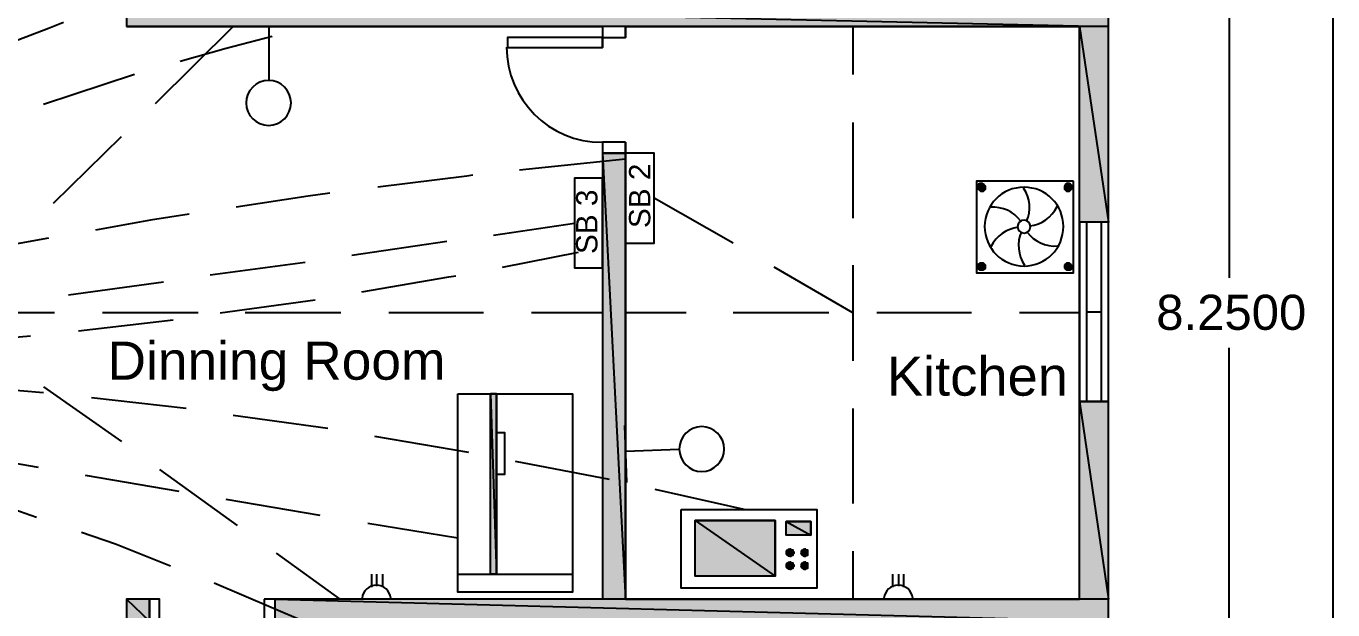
# Model space of a CAD drawing. Header units: millimetres. Extents: x 68 to 342, y 10 to 204.
# Drawn here: x 247.9 to 303.3, y 144.7 to 169.4 of the extents above; entities that cross this region are included whole.
import ezdxf

# ---------------------------------------------------------------- set-up
doc = ezdxf.new("R2010")
doc.units = ezdxf.units.MM
doc.styles.add('Arial$001H0', font='arial.ttf')

msp = doc.modelspace()

# ---------------------------------------------------------------- hatches: boundary and pattern name
at = {"true_color": 0x000008}
h = msp.add_hatch(color=8, dxfattribs=at)
h.paths.add_polyline_path([(293.784, 170.347), (252.128, 170.347), (293.784, 169.415)])
h.paths.add_polyline_path([(252.128, 170.347), (293.784, 169.415), (252.128, 169.415)])
h = msp.add_hatch(color=8, dxfattribs=at)
h.paths.add_polyline_path([(293.784, 169.415), (292.556, 169.415), (293.784, 161.118)])
h.paths.add_polyline_path([(292.556, 169.415), (293.784, 161.118), (292.556, 161.118)])
h = msp.add_hatch(color=8, dxfattribs=at)
h.paths.add_polyline_path([(273.295, 164.039), (272.321, 164.039), (273.295, 145.116)])
h.paths.add_polyline_path([(272.321, 164.039), (273.295, 145.116), (272.321, 145.116)])
at = {"true_color": 0x939598}
h = msp.add_hatch(color=252, dxfattribs=at)
h.paths.add_polyline_path([(288.535, 162.684), (288.323, 162.684)])
h.paths.add_polyline_path([(288.323, 162.684), (288.535, 162.684), (288.281, 162.684)])
h = msp.add_hatch(color=252, dxfattribs=at)
h.paths.add_polyline_path([(288.535, 162.684), (288.281, 162.684), (288.577, 162.642)])
h.paths.add_polyline_path([(288.281, 162.684), (288.577, 162.642), (288.281, 162.642)])
h = msp.add_hatch(color=252, dxfattribs=at)
h.paths.add_polyline_path([(288.577, 162.642), (288.281, 162.642), (288.577, 162.6)])
h.paths.add_polyline_path([(288.281, 162.642), (288.577, 162.6), (288.281, 162.6)])
h = msp.add_hatch(color=252, dxfattribs=at)
h.paths.add_polyline_path([(288.577, 162.6), (288.281, 162.6), (288.577, 162.557)])
h.paths.add_polyline_path([(288.281, 162.6), (288.577, 162.557), (288.281, 162.557)])
h = msp.add_hatch(color=252, dxfattribs=at)
h.paths.add_polyline_path([(288.577, 162.557), (288.281, 162.557), (288.577, 162.515)])
h.paths.add_polyline_path([(288.281, 162.557), (288.577, 162.515), (288.281, 162.515)])
h = msp.add_hatch(color=252, dxfattribs=at)
h.paths.add_polyline_path([(288.535, 162.515), (288.281, 162.515)])
h.paths.add_polyline_path([(288.535, 162.515), (288.281, 162.515), (288.577, 162.515)])
h = msp.add_hatch(color=252, dxfattribs=at)
h.paths.add_polyline_path([(288.535, 162.515), (288.281, 162.515), (288.535, 162.473)])
h.paths.add_polyline_path([(288.281, 162.515), (288.535, 162.473), (288.323, 162.473)])
h = msp.add_hatch(color=252, dxfattribs=at)
h.paths.add_polyline_path([(288.492, 162.727), (288.365, 162.727)])
h.paths.add_polyline_path([(288.365, 162.727), (288.492, 162.727), (288.323, 162.727)])
h = msp.add_hatch(color=252, dxfattribs=at)
h.paths.add_polyline_path([(288.492, 162.727), (288.323, 162.727), (288.535, 162.684)])
h.paths.add_polyline_path([(288.323, 162.727), (288.535, 162.684), (288.323, 162.684)])
h = msp.add_hatch(color=252, dxfattribs=at)
h.paths.add_polyline_path([(288.492, 162.473), (288.323, 162.473)])
h.paths.add_polyline_path([(288.492, 162.473), (288.323, 162.473), (288.535, 162.473)])
h = msp.add_hatch(color=252, dxfattribs=at)
h.paths.add_polyline_path([(288.492, 162.473), (288.323, 162.473), (288.492, 162.43)])
h.paths.add_polyline_path([(288.323, 162.473), (288.492, 162.43), (288.365, 162.43)])
h = msp.add_hatch(color=252, dxfattribs=at)
h.paths.add_polyline_path([(288.45, 162.727), (288.408, 162.727)])
h.paths.add_polyline_path([(288.408, 162.727), (288.45, 162.727), (288.365, 162.727)])
h = msp.add_hatch(color=252, dxfattribs=at)
h.paths.add_polyline_path([(288.492, 162.727), (288.365, 162.727)])
h.paths.add_polyline_path([(288.492, 162.727), (288.365, 162.727), (288.45, 162.727)])
h = msp.add_hatch(color=252, dxfattribs=at)
h.paths.add_polyline_path([(288.45, 162.43), (288.365, 162.43)])
h.paths.add_polyline_path([(288.45, 162.43), (288.365, 162.43), (288.492, 162.43)])
h = msp.add_hatch(color=252, dxfattribs=at)
h.paths.add_polyline_path([(288.45, 162.43), (288.365, 162.43)])
h.paths.add_polyline_path([(288.365, 162.43), (288.45, 162.43), (288.408, 162.43)])
h = msp.add_hatch(color=252, dxfattribs=at)
h.paths.add_polyline_path([(292.218, 162.684), (291.964, 162.684), (292.218, 162.642)])
h.paths.add_polyline_path([(291.964, 162.684), (292.218, 162.642), (291.921, 162.642)])
h = msp.add_hatch(color=252, dxfattribs=at)
h.paths.add_polyline_path([(292.218, 162.642), (291.921, 162.642), (292.218, 162.6)])
h.paths.add_polyline_path([(291.921, 162.642), (292.218, 162.6), (291.921, 162.6)])
h = msp.add_hatch(color=252, dxfattribs=at)
h.paths.add_polyline_path([(292.218, 162.6), (291.921, 162.6), (292.218, 162.557)])
h.paths.add_polyline_path([(291.921, 162.6), (292.218, 162.557), (291.921, 162.557)])
h = msp.add_hatch(color=252, dxfattribs=at)
h.paths.add_polyline_path([(292.218, 162.557), (291.921, 162.557), (292.218, 162.515)])
h.paths.add_polyline_path([(291.921, 162.557), (292.218, 162.515), (291.921, 162.515)])
h = msp.add_hatch(color=252, dxfattribs=at)
h.paths.add_polyline_path([(292.218, 162.515), (291.921, 162.515)])
h.paths.add_polyline_path([(291.921, 162.515), (292.218, 162.515), (291.964, 162.515)])
h = msp.add_hatch(color=252, dxfattribs=at)
h.paths.add_polyline_path([(292.175, 162.727), (292.006, 162.727), (292.175, 162.684)])
h.paths.add_polyline_path([(292.006, 162.727), (292.175, 162.684), (291.964, 162.684)])
h = msp.add_hatch(color=252, dxfattribs=at)
h.paths.add_polyline_path([(292.218, 162.684), (291.964, 162.684)])
h.paths.add_polyline_path([(292.218, 162.684), (291.964, 162.684), (292.175, 162.684)])
h = msp.add_hatch(color=252, dxfattribs=at)
h.paths.add_polyline_path([(292.218, 162.515), (291.964, 162.515), (292.175, 162.473)])
h.paths.add_polyline_path([(291.964, 162.515), (292.175, 162.473), (291.964, 162.473)])
h = msp.add_hatch(color=252, dxfattribs=at)
h.paths.add_polyline_path([(292.175, 162.473), (291.964, 162.473)])
h.paths.add_polyline_path([(291.964, 162.473), (292.175, 162.473), (292.006, 162.473)])
h = msp.add_hatch(color=252, dxfattribs=at)
h.paths.add_polyline_path([(292.133, 162.727), (292.048, 162.727)])
h.paths.add_polyline_path([(292.048, 162.727), (292.133, 162.727), (292.006, 162.727)])
h = msp.add_hatch(color=252, dxfattribs=at)
h.paths.add_polyline_path([(292.175, 162.727), (292.006, 162.727)])
h.paths.add_polyline_path([(292.175, 162.727), (292.006, 162.727), (292.133, 162.727)])
h = msp.add_hatch(color=252, dxfattribs=at)
h.paths.add_polyline_path([(292.175, 162.473), (292.006, 162.473), (292.133, 162.43)])
h.paths.add_polyline_path([(292.006, 162.473), (292.133, 162.43), (292.006, 162.43)])
h = msp.add_hatch(color=252, dxfattribs=at)
h.paths.add_polyline_path([(292.133, 162.43), (292.006, 162.43)])
h.paths.add_polyline_path([(292.006, 162.43), (292.133, 162.43), (292.048, 162.43)])
h = msp.add_hatch(color=252, dxfattribs=at)
h.paths.add_polyline_path([(292.133, 162.727), (292.048, 162.727)])
h.paths.add_polyline_path([(292.133, 162.727), (292.048, 162.727), (292.091, 162.727)])
h = msp.add_hatch(color=252, dxfattribs=at)
h.paths.add_polyline_path([(292.091, 162.43), (292.048, 162.43)])
h.paths.add_polyline_path([(292.091, 162.43), (292.048, 162.43), (292.133, 162.43)])
h = msp.add_hatch(color=252, dxfattribs=at)
h.paths.add_polyline_path([(288.535, 159.34), (288.323, 159.34), (288.535, 159.298)])
h.paths.add_polyline_path([(288.323, 159.34), (288.535, 159.298), (288.281, 159.298)])
h = msp.add_hatch(color=252, dxfattribs=at)
h.paths.add_polyline_path([(288.577, 159.298), (288.281, 159.298)])
h.paths.add_polyline_path([(288.577, 159.298), (288.281, 159.298), (288.535, 159.298)])
h = msp.add_hatch(color=252, dxfattribs=at)
h.paths.add_polyline_path([(288.577, 159.298), (288.281, 159.298), (288.577, 159.255)])
h.paths.add_polyline_path([(288.281, 159.298), (288.577, 159.255), (288.281, 159.255)])
h = msp.add_hatch(color=252, dxfattribs=at)
h.paths.add_polyline_path([(288.577, 159.255), (288.281, 159.255), (288.577, 159.213)])
h.paths.add_polyline_path([(288.281, 159.255), (288.577, 159.213), (288.281, 159.213)])
h = msp.add_hatch(color=252, dxfattribs=at)
h.paths.add_polyline_path([(288.577, 159.213), (288.281, 159.213), (288.577, 159.171)])
h.paths.add_polyline_path([(288.281, 159.213), (288.577, 159.171), (288.281, 159.171)])
h = msp.add_hatch(color=252, dxfattribs=at)
h.paths.add_polyline_path([(288.577, 159.171), (288.281, 159.171), (288.535, 159.128)])
h.paths.add_polyline_path([(288.281, 159.171), (288.535, 159.128), (288.281, 159.128)])
h = msp.add_hatch(color=252, dxfattribs=at)
h.paths.add_polyline_path([(288.535, 159.128), (288.281, 159.128)])
h.paths.add_polyline_path([(288.281, 159.128), (288.535, 159.128), (288.323, 159.128)])
h = msp.add_hatch(color=252, dxfattribs=at)
h.paths.add_polyline_path([(288.492, 159.382), (288.365, 159.382), (288.492, 159.34)])
h.paths.add_polyline_path([(288.365, 159.382), (288.492, 159.34), (288.323, 159.34)])
h = msp.add_hatch(color=252, dxfattribs=at)
h.paths.add_polyline_path([(288.535, 159.34), (288.323, 159.34)])
h.paths.add_polyline_path([(288.535, 159.34), (288.323, 159.34), (288.492, 159.34)])
h = msp.add_hatch(color=252, dxfattribs=at)
h.paths.add_polyline_path([(288.535, 159.128), (288.323, 159.128), (288.492, 159.086)])
h.paths.add_polyline_path([(288.323, 159.128), (288.492, 159.086), (288.323, 159.086)])
h = msp.add_hatch(color=252, dxfattribs=at)
h.paths.add_polyline_path([(288.45, 159.382), (288.408, 159.382)])
h.paths.add_polyline_path([(288.408, 159.382), (288.45, 159.382), (288.365, 159.382)])
h = msp.add_hatch(color=252, dxfattribs=at)
h.paths.add_polyline_path([(288.492, 159.382), (288.365, 159.382)])
h.paths.add_polyline_path([(288.492, 159.382), (288.365, 159.382), (288.45, 159.382)])
h = msp.add_hatch(color=252, dxfattribs=at)
h.paths.add_polyline_path([(292.218, 159.298), (291.964, 159.298)])
h.paths.add_polyline_path([(291.964, 159.298), (292.218, 159.298), (291.921, 159.298)])
h = msp.add_hatch(color=252, dxfattribs=at)
h.paths.add_polyline_path([(292.218, 159.298), (291.921, 159.298), (292.218, 159.255)])
h.paths.add_polyline_path([(291.921, 159.298), (292.218, 159.255), (291.921, 159.255)])
h = msp.add_hatch(color=252, dxfattribs=at)
h.paths.add_polyline_path([(292.218, 159.255), (291.921, 159.255), (292.218, 159.213)])
h.paths.add_polyline_path([(291.921, 159.255), (292.218, 159.213), (291.921, 159.213)])
h = msp.add_hatch(color=252, dxfattribs=at)
h.paths.add_polyline_path([(292.218, 159.213), (291.921, 159.213), (292.218, 159.171)])
h.paths.add_polyline_path([(291.921, 159.213), (292.218, 159.171), (291.921, 159.171)])
h = msp.add_hatch(color=252, dxfattribs=at)
h.paths.add_polyline_path([(292.218, 159.171), (291.921, 159.171), (292.218, 159.128)])
h.paths.add_polyline_path([(291.921, 159.171), (292.218, 159.128), (291.964, 159.128)])
h = msp.add_hatch(color=252, dxfattribs=at)
h.paths.add_polyline_path([(292.175, 159.34), (292.006, 159.34)])
h.paths.add_polyline_path([(292.006, 159.34), (292.175, 159.34), (291.964, 159.34)])
h = msp.add_hatch(color=252, dxfattribs=at)
h.paths.add_polyline_path([(292.175, 159.34), (291.964, 159.34), (292.218, 159.298)])
h.paths.add_polyline_path([(291.964, 159.34), (292.218, 159.298), (291.964, 159.298)])
h = msp.add_hatch(color=252, dxfattribs=at)
h.paths.add_polyline_path([(292.175, 159.128), (291.964, 159.128)])
h.paths.add_polyline_path([(292.175, 159.128), (291.964, 159.128), (292.218, 159.128)])
h = msp.add_hatch(color=252, dxfattribs=at)
h.paths.add_polyline_path([(292.175, 159.128), (291.964, 159.128), (292.175, 159.086)])
h.paths.add_polyline_path([(291.964, 159.128), (292.175, 159.086), (292.006, 159.086)])
h = msp.add_hatch(color=252, dxfattribs=at)
h.paths.add_polyline_path([(292.133, 159.382), (292.048, 159.382)])
h.paths.add_polyline_path([(292.048, 159.382), (292.133, 159.382), (292.006, 159.382)])
h = msp.add_hatch(color=252, dxfattribs=at)
h.paths.add_polyline_path([(292.133, 159.382), (292.006, 159.382), (292.175, 159.34)])
h.paths.add_polyline_path([(292.006, 159.382), (292.175, 159.34), (292.006, 159.34)])
h = msp.add_hatch(color=252, dxfattribs=at)
h.paths.add_polyline_path([(292.133, 159.382), (292.048, 159.382)])
h.paths.add_polyline_path([(292.133, 159.382), (292.048, 159.382), (292.091, 159.382)])
h = msp.add_hatch(color=252, dxfattribs=at)
h.paths.add_polyline_path([(288.492, 159.086), (288.323, 159.086)])
h.paths.add_polyline_path([(288.323, 159.086), (288.492, 159.086), (288.365, 159.086)])
h = msp.add_hatch(color=252, dxfattribs=at)
h.paths.add_polyline_path([(288.45, 159.086), (288.365, 159.086)])
h.paths.add_polyline_path([(288.45, 159.086), (288.365, 159.086), (288.492, 159.086)])
h = msp.add_hatch(color=252, dxfattribs=at)
h.paths.add_polyline_path([(288.45, 159.086), (288.365, 159.086)])
h.paths.add_polyline_path([(288.365, 159.086), (288.45, 159.086), (288.408, 159.086)])
h = msp.add_hatch(color=252, dxfattribs=at)
h.paths.add_polyline_path([(292.133, 159.086), (292.006, 159.086)])
h.paths.add_polyline_path([(292.133, 159.086), (292.006, 159.086), (292.175, 159.086)])
h = msp.add_hatch(color=252, dxfattribs=at)
h.paths.add_polyline_path([(292.133, 159.086), (292.006, 159.086)])
h.paths.add_polyline_path([(292.006, 159.086), (292.133, 159.086), (292.048, 159.086)])
h = msp.add_hatch(color=252, dxfattribs=at)
h.paths.add_polyline_path([(292.091, 159.086), (292.048, 159.086)])
h.paths.add_polyline_path([(292.091, 159.086), (292.048, 159.086), (292.133, 159.086)])
at = {"true_color": 0x000007}
h = msp.add_hatch(color=7, dxfattribs=at)
h.paths.add_polyline_path([(267.834, 153.837), (267.58, 153.837), (267.834, 146.174)])
h.paths.add_polyline_path([(267.58, 153.837), (267.834, 146.174), (267.58, 146.174)])
at = {"true_color": 0x000008}
h = msp.add_hatch(color=8, dxfattribs=at)
h.paths.add_polyline_path([(293.784, 153.498), (292.556, 153.498), (293.784, 145.116)])
h.paths.add_polyline_path([(292.556, 153.498), (293.784, 145.116), (292.556, 145.116)])
at = {"true_color": 0x000007}
h = msp.add_hatch(color=7, dxfattribs=at)
h.paths.add_polyline_path([(279.645, 148.46), (276.258, 148.46), (279.645, 146.09)])
h.paths.add_polyline_path([(276.258, 148.46), (279.645, 146.09), (276.258, 146.09)])
h = msp.add_hatch(color=7, dxfattribs=at)
h.paths.add_polyline_path([(281.169, 148.418), (280.11, 148.418), (281.169, 147.825)])
h.paths.add_polyline_path([(280.11, 148.418), (281.169, 147.825), (280.11, 147.825)])
h = msp.add_hatch(color=7, dxfattribs=at)
h.paths.add_polyline_path([(280.407, 147.148), (280.195, 147.148), (280.449, 147.106)])
h.paths.add_polyline_path([(280.195, 147.148), (280.449, 147.106), (280.153, 147.106)])
h = msp.add_hatch(color=7, dxfattribs=at)
h.paths.add_polyline_path([(280.449, 147.106), (280.153, 147.106), (280.449, 147.063)])
h.paths.add_polyline_path([(280.153, 147.106), (280.449, 147.063), (280.153, 147.063)])
h = msp.add_hatch(color=7, dxfattribs=at)
h.paths.add_polyline_path([(280.449, 147.063), (280.153, 147.063), (280.407, 147.021)])
h.paths.add_polyline_path([(280.153, 147.063), (280.407, 147.021), (280.195, 147.021)])
h = msp.add_hatch(color=7, dxfattribs=at)
h.paths.add_polyline_path([(280.364, 147.19), (280.237, 147.19), (280.407, 147.19)])
h.paths.add_polyline_path([(280.237, 147.19), (280.407, 147.19), (280.195, 147.19)])
h = msp.add_hatch(color=7, dxfattribs=at)
h.paths.add_polyline_path([(280.407, 147.19), (280.195, 147.19), (280.407, 147.148)])
h.paths.add_polyline_path([(280.195, 147.19), (280.407, 147.148), (280.195, 147.148)])
h = msp.add_hatch(color=7, dxfattribs=at)
h.paths.add_polyline_path([(280.407, 147.021), (280.195, 147.021), (280.407, 146.979)])
h.paths.add_polyline_path([(280.195, 147.021), (280.407, 146.979), (280.195, 146.979)])
h = msp.add_hatch(color=7, dxfattribs=at)
h.paths.add_polyline_path([(280.407, 146.979), (280.195, 146.979), (280.364, 146.979)])
h.paths.add_polyline_path([(280.195, 146.979), (280.364, 146.979), (280.237, 146.979)])
h = msp.add_hatch(color=7, dxfattribs=at)
h.paths.add_polyline_path([(280.322, 147.19), (280.28, 147.19), (280.364, 147.19)])
h.paths.add_polyline_path([(280.28, 147.19), (280.364, 147.19), (280.237, 147.19)])
h = msp.add_hatch(color=7, dxfattribs=at)
h.paths.add_polyline_path([(280.364, 146.979), (280.237, 146.979), (280.322, 146.936)])
h.paths.add_polyline_path([(280.237, 146.979), (280.322, 146.936), (280.28, 146.936)])
h = msp.add_hatch(color=7, dxfattribs=at)
h.paths.add_polyline_path([(280.322, 147.233), (280.28, 147.233), (280.322, 147.19)])
h.paths.add_polyline_path([(280.28, 147.233), (280.322, 147.19), (280.28, 147.19)])
h = msp.add_hatch(color=7, dxfattribs=at)
h.paths.add_polyline_path([(281.042, 147.148), (280.83, 147.148)])
h.paths.add_polyline_path([(280.83, 147.148), (281.042, 147.148), (280.788, 147.148)])
h = msp.add_hatch(color=7, dxfattribs=at)
h.paths.add_polyline_path([(281.042, 147.148), (280.788, 147.148), (281.042, 147.106)])
h.paths.add_polyline_path([(280.788, 147.148), (281.042, 147.106), (280.788, 147.106)])
h = msp.add_hatch(color=7, dxfattribs=at)
h.paths.add_polyline_path([(281.042, 147.106), (280.788, 147.106), (281.042, 147.063)])
h.paths.add_polyline_path([(280.788, 147.106), (281.042, 147.063), (280.788, 147.063)])
h = msp.add_hatch(color=7, dxfattribs=at)
h.paths.add_polyline_path([(281.042, 147.063), (280.788, 147.063), (281.042, 147.021)])
h.paths.add_polyline_path([(280.788, 147.063), (281.042, 147.021), (280.788, 147.021)])
h = msp.add_hatch(color=7, dxfattribs=at)
h.paths.add_polyline_path([(281.042, 147.021), (280.788, 147.021)])
h.paths.add_polyline_path([(280.788, 147.021), (281.042, 147.021), (280.83, 147.021)])
h = msp.add_hatch(color=7, dxfattribs=at)
h.paths.add_polyline_path([(280.999, 147.19), (280.872, 147.19)])
h.paths.add_polyline_path([(280.872, 147.19), (280.999, 147.19), (280.83, 147.19)])
h = msp.add_hatch(color=7, dxfattribs=at)
h.paths.add_polyline_path([(281.042, 147.19), (280.83, 147.19)])
h.paths.add_polyline_path([(281.042, 147.19), (280.83, 147.19), (280.999, 147.19)])
h = msp.add_hatch(color=7, dxfattribs=at)
h.paths.add_polyline_path([(281.042, 147.19), (280.83, 147.19), (281.042, 147.148)])
h.paths.add_polyline_path([(280.83, 147.19), (281.042, 147.148), (280.83, 147.148)])
h = msp.add_hatch(color=7, dxfattribs=at)
h.paths.add_polyline_path([(281.042, 147.021), (280.83, 147.021), (281.042, 146.979)])
h.paths.add_polyline_path([(280.83, 147.021), (281.042, 146.979), (280.83, 146.979)])
h = msp.add_hatch(color=7, dxfattribs=at)
h.paths.add_polyline_path([(280.999, 146.979), (280.83, 146.979)])
h.paths.add_polyline_path([(280.999, 146.979), (280.83, 146.979), (281.042, 146.979)])
h = msp.add_hatch(color=7, dxfattribs=at)
h.paths.add_polyline_path([(280.999, 146.979), (280.83, 146.979)])
h.paths.add_polyline_path([(280.83, 146.979), (280.999, 146.979), (280.872, 146.979)])
h = msp.add_hatch(color=7, dxfattribs=at)
h.paths.add_polyline_path([(280.957, 147.233), (280.915, 147.233), (280.957, 147.19)])
h.paths.add_polyline_path([(280.915, 147.233), (280.957, 147.19), (280.872, 147.19)])
h = msp.add_hatch(color=7, dxfattribs=at)
h.paths.add_polyline_path([(280.999, 147.19), (280.872, 147.19)])
h.paths.add_polyline_path([(280.999, 147.19), (280.872, 147.19), (280.957, 147.19)])
h = msp.add_hatch(color=7, dxfattribs=at)
h.paths.add_polyline_path([(280.999, 146.979), (280.872, 146.979), (280.957, 146.936)])
h.paths.add_polyline_path([(280.872, 146.979), (280.957, 146.936), (280.872, 146.936)])
h = msp.add_hatch(color=7, dxfattribs=at)
h.paths.add_polyline_path([(280.957, 146.936), (280.872, 146.936)])
h.paths.add_polyline_path([(280.872, 146.936), (280.957, 146.936), (280.915, 146.936)])
h = msp.add_hatch(color=7, dxfattribs=at)
h.paths.add_polyline_path([(280.407, 146.598), (280.195, 146.598), (280.449, 146.555)])
h.paths.add_polyline_path([(280.195, 146.598), (280.449, 146.555), (280.153, 146.555)])
h = msp.add_hatch(color=7, dxfattribs=at)
h.paths.add_polyline_path([(280.449, 146.555), (280.153, 146.555), (280.449, 146.513)])
h.paths.add_polyline_path([(280.153, 146.555), (280.449, 146.513), (280.153, 146.513)])
h = msp.add_hatch(color=7, dxfattribs=at)
h.paths.add_polyline_path([(280.449, 146.513), (280.153, 146.513), (280.407, 146.471)])
h.paths.add_polyline_path([(280.153, 146.513), (280.407, 146.471), (280.195, 146.471)])
h = msp.add_hatch(color=7, dxfattribs=at)
h.paths.add_polyline_path([(280.364, 146.64), (280.237, 146.64), (280.407, 146.64)])
h.paths.add_polyline_path([(280.237, 146.64), (280.407, 146.64), (280.195, 146.64)])
h = msp.add_hatch(color=7, dxfattribs=at)
h.paths.add_polyline_path([(280.407, 146.64), (280.195, 146.64), (280.407, 146.598)])
h.paths.add_polyline_path([(280.195, 146.64), (280.407, 146.598), (280.195, 146.598)])
h = msp.add_hatch(color=7, dxfattribs=at)
h.paths.add_polyline_path([(280.407, 146.471), (280.195, 146.471), (280.407, 146.428)])
h.paths.add_polyline_path([(280.195, 146.471), (280.407, 146.428), (280.195, 146.428)])
h = msp.add_hatch(color=7, dxfattribs=at)
h.paths.add_polyline_path([(280.407, 146.428), (280.195, 146.428), (280.364, 146.428)])
h.paths.add_polyline_path([(280.195, 146.428), (280.364, 146.428), (280.237, 146.428)])
h = msp.add_hatch(color=7, dxfattribs=at)
h.paths.add_polyline_path([(280.322, 146.64), (280.28, 146.64), (280.364, 146.64)])
h.paths.add_polyline_path([(280.28, 146.64), (280.364, 146.64), (280.237, 146.64)])
h = msp.add_hatch(color=7, dxfattribs=at)
h.paths.add_polyline_path([(280.364, 146.428), (280.237, 146.428), (280.322, 146.386)])
h.paths.add_polyline_path([(280.237, 146.428), (280.322, 146.386), (280.28, 146.386)])
h = msp.add_hatch(color=7, dxfattribs=at)
h.paths.add_polyline_path([(280.322, 146.682), (280.28, 146.682), (280.322, 146.64)])
h.paths.add_polyline_path([(280.28, 146.682), (280.322, 146.64), (280.28, 146.64)])
h = msp.add_hatch(color=7, dxfattribs=at)
h.paths.add_polyline_path([(281.042, 146.598), (280.83, 146.598)])
h.paths.add_polyline_path([(280.83, 146.598), (281.042, 146.598), (280.788, 146.598)])
h = msp.add_hatch(color=7, dxfattribs=at)
h.paths.add_polyline_path([(281.042, 146.598), (280.788, 146.598), (281.042, 146.555)])
h.paths.add_polyline_path([(280.788, 146.598), (281.042, 146.555), (280.788, 146.555)])
h = msp.add_hatch(color=7, dxfattribs=at)
h.paths.add_polyline_path([(281.042, 146.555), (280.788, 146.555), (281.042, 146.513)])
h.paths.add_polyline_path([(280.788, 146.555), (281.042, 146.513), (280.788, 146.513)])
h = msp.add_hatch(color=7, dxfattribs=at)
h.paths.add_polyline_path([(281.042, 146.513), (280.788, 146.513), (281.042, 146.471)])
h.paths.add_polyline_path([(280.788, 146.513), (281.042, 146.471), (280.788, 146.471)])
h = msp.add_hatch(color=7, dxfattribs=at)
h.paths.add_polyline_path([(281.042, 146.471), (280.788, 146.471)])
h.paths.add_polyline_path([(280.788, 146.471), (281.042, 146.471), (280.83, 146.471)])
h = msp.add_hatch(color=7, dxfattribs=at)
h.paths.add_polyline_path([(280.999, 146.64), (280.872, 146.64)])
h.paths.add_polyline_path([(280.872, 146.64), (280.999, 146.64), (280.83, 146.64)])
h = msp.add_hatch(color=7, dxfattribs=at)
h.paths.add_polyline_path([(281.042, 146.64), (280.83, 146.64)])
h.paths.add_polyline_path([(281.042, 146.64), (280.83, 146.64), (280.999, 146.64)])
h = msp.add_hatch(color=7, dxfattribs=at)
h.paths.add_polyline_path([(281.042, 146.64), (280.83, 146.64), (281.042, 146.598)])
h.paths.add_polyline_path([(280.83, 146.64), (281.042, 146.598), (280.83, 146.598)])
h = msp.add_hatch(color=7, dxfattribs=at)
h.paths.add_polyline_path([(281.042, 146.471), (280.83, 146.471), (281.042, 146.428)])
h.paths.add_polyline_path([(280.83, 146.471), (281.042, 146.428), (280.83, 146.428)])
h = msp.add_hatch(color=7, dxfattribs=at)
h.paths.add_polyline_path([(280.999, 146.428), (280.83, 146.428)])
h.paths.add_polyline_path([(280.999, 146.428), (280.83, 146.428), (281.042, 146.428)])
h = msp.add_hatch(color=7, dxfattribs=at)
h.paths.add_polyline_path([(280.999, 146.428), (280.83, 146.428)])
h.paths.add_polyline_path([(280.83, 146.428), (280.999, 146.428), (280.872, 146.428)])
h = msp.add_hatch(color=7, dxfattribs=at)
h.paths.add_polyline_path([(280.957, 146.682), (280.915, 146.682), (280.957, 146.64)])
h.paths.add_polyline_path([(280.915, 146.682), (280.957, 146.64), (280.872, 146.64)])
h = msp.add_hatch(color=7, dxfattribs=at)
h.paths.add_polyline_path([(280.999, 146.64), (280.872, 146.64)])
h.paths.add_polyline_path([(280.999, 146.64), (280.872, 146.64), (280.957, 146.64)])
h = msp.add_hatch(color=7, dxfattribs=at)
h.paths.add_polyline_path([(280.999, 146.428), (280.872, 146.428), (280.957, 146.386)])
h.paths.add_polyline_path([(280.872, 146.428), (280.957, 146.386), (280.872, 146.386)])
h = msp.add_hatch(color=7, dxfattribs=at)
h.paths.add_polyline_path([(280.957, 146.386), (280.872, 146.386)])
h.paths.add_polyline_path([(280.872, 146.386), (280.957, 146.386), (280.915, 146.386)])
at = {"true_color": 0x000008}
h = msp.add_hatch(color=8, dxfattribs=at)
h.paths.add_polyline_path([(253.102, 145.116), (252.128, 145.116), (253.102, 144.185)])
h.paths.add_polyline_path([(252.128, 145.116), (253.102, 144.185), (252.128, 144.185)])
h = msp.add_hatch(color=8, dxfattribs=at)
h.paths.add_polyline_path([(293.784, 145.116), (258.436, 145.116), (293.784, 144.185)])
h.paths.add_polyline_path([(258.436, 145.116), (293.784, 144.185), (258.436, 144.185)])

# ---------------------------------------------------------------- linework, layer by layer
at = {"color": 7, "linetype": 'Continuous', "lineweight": 25, "true_color": 0x000007}
for p, q in [((298.906, 197.44), (298.906, 158.747)), ((252.128, 171.151), (252.128, 169.415)), ((252.128, 169.415), (272.321, 169.415)), ((259.282, 169.415), (256.869, 169.415)), ((258.182, 167.129), (258.182, 169.415)), ((272.321, 169.415), (272.321, 168.526)), ((273.295, 169.415), (292.556, 169.415)), ((292.556, 169.415), (273.295, 169.415)), ((273.295, 169.415), (273.295, 168.95)), ((292.556, 145.116), (292.556, 169.415)), ((272.321, 164.505), (272.321, 145.116)), ((298.906, 117.091), (298.906, 155.784)), ((273.252, 152.482), (273.337, 150.069)), ((275.581, 151.466), (273.295, 151.381)), ((262.542, 145.624), (262.542, 146.174)), ((262.754, 145.666), (262.754, 146.174)), ((263.008, 145.624), (263.008, 146.174)), ((266.183, 146.174), (271.051, 146.174)), ((284.64, 145.624), (284.64, 146.174)), ((284.894, 145.666), (284.894, 146.174)), ((285.106, 145.624), (285.106, 146.174)), ((253.525, 145.116), (252.128, 145.116)), ((252.128, 145.116), (252.128, 116.837)), ((272.321, 145.116), (257.97, 145.116)), ((263.685, 145.116), (261.822, 145.116)), ((292.556, 145.116), (273.295, 145.116)), ((285.783, 145.116), (283.963, 145.116))]:
    msp.add_line(p, q, dxfattribs=at)
at = {"color": 5, "linetype": 'Continuous', "lineweight": 25, "true_color": 0x000005}
for p, q in [((253.356, 166.156), (256.658, 169.415)), ((282.947, 169.415), (282.947, 167.383)), ((282.947, 165.351), (282.947, 161.287)), ((249.038, 161.922), (251.916, 164.759)), ((277.867, 160.229), (274.522, 162.134)), ((267.707, 160.568), (271.136, 161.076)), ((261.695, 159.721), (265.717, 160.314)), ((255.684, 158.874), (259.706, 159.425)), ((282.947, 157.266), (279.602, 159.213)), ((282.947, 159.298), (282.947, 155.234)), ((249.673, 158.028), (253.694, 158.578)), ((249.08, 157.266), (245.058, 157.266)), ((255.176, 157.266), (251.112, 157.266)), ((261.23, 157.266), (257.166, 157.266)), ((267.283, 157.266), (263.262, 157.266)), ((272.321, 157.266), (269.315, 157.266)), ((275.877, 157.266), (273.295, 157.266)), ((281.931, 157.266), (277.867, 157.266)), ((287.984, 157.266), (283.963, 157.266)), ((292.556, 157.266), (290.016, 157.266)), ((248.614, 154.133), (251.916, 151.805)), ((282.947, 153.202), (282.947, 149.18)), ((253.525, 150.619), (256.827, 148.249)), ((258.478, 147.063), (261.187, 145.116)), ((282.947, 147.148), (282.947, 145.116))]:
    msp.add_line(p, q, dxfattribs=at)
at = {"color": 1, "linetype": 'Continuous', "lineweight": 25, "true_color": 0x000001}
for p, q in [((252.467, 167.383), (248.614, 166.113)), ((273.295, 163.785), (268.807, 163.319)), ((268.088, 159.213), (271.305, 159.848)), ((256.107, 157.266), (260.129, 157.816)), ((250.096, 156.504), (254.118, 156.969)), ((244.042, 155.953), (248.064, 156.292)), ((248.614, 153.879), (244.593, 154.218)), ((254.668, 153.202), (250.646, 153.667)), ((260.679, 152.355), (256.658, 152.905)), ((266.648, 151.339), (262.669, 152.016)), ((248.403, 150.704), (244.423, 151.381)), ((272.617, 150.196), (268.638, 150.958)), ((254.372, 149.688), (250.392, 150.365)), ((278.332, 148.926), (274.565, 149.773)), ((260.341, 148.672), (256.361, 149.349)), ((266.183, 147.698), (262.373, 148.333)), ((259.621, 144.185), (255.853, 145.793))]:
    msp.add_line(p, q, dxfattribs=at)
at = {"color": 3, "linetype": 'Continuous', "lineweight": 25, "true_color": 0x000003}
for p, q in [((292.853, 161.118), (292.853, 153.498)), ((293.488, 153.498), (293.488, 161.118)), ((292.853, 157.308), (293.488, 157.308))]:
    msp.add_line(p, q, dxfattribs=at)
at = {"color": 7, "linetype": 'Continuous', "lineweight": 25, "true_color": 0x000007}
for points in [[(68.19, 203.663), (303.309, 203.663), (303.309, 10.03), (68.19, 10.03)], [(273.295, 164.039), (273.295, 160.229), (274.522, 160.229), (274.522, 164.039)], [(272.321, 159.171), (272.321, 162.981), (271.136, 162.981), (271.136, 159.171)], [(292.302, 162.854), (288.196, 162.854), (288.196, 158.959), (292.302, 158.959)], [(266.183, 153.837), (271.051, 153.837), (271.051, 145.412), (266.183, 145.412)], [(267.58, 153.837), (267.834, 153.837), (267.834, 146.174), (267.58, 146.174)], [(267.834, 152.186), (268.172, 152.186), (268.172, 150.408), (267.834, 150.408)], [(275.665, 148.926), (281.423, 148.926), (281.423, 145.582), (275.665, 145.582)], [(276.258, 148.46), (279.645, 148.46), (279.645, 146.09), (276.258, 146.09)], [(280.11, 148.418), (281.169, 148.418), (281.169, 147.825), (280.11, 147.825)]]:
    msp.add_lwpolyline(points, close=True, dxfattribs=at)
for points in [[(194.301, 128.564), (194.301, 115.61), (293.784, 115.61), (293.784, 198.922), (194.301, 198.922), (194.301, 137.454)], [(273.295, 164.505), (273.295, 145.116), (292.556, 145.116), (292.556, 169.415)]]:
    msp.add_lwpolyline(points, dxfattribs=at)
at = {"color": 8, "linetype": 'Continuous', "lineweight": -2, "true_color": 0x000008}
for points in [[(293.784, 170.347), (252.128, 170.347), (293.784, 169.415)], [(293.784, 169.415), (292.556, 169.415), (293.784, 161.118)], [(273.295, 164.039), (272.321, 164.039), (273.295, 145.116)], [(293.784, 153.498), (292.556, 153.498), (293.784, 145.116)], [(253.102, 145.116), (252.128, 145.116), (253.102, 144.185)], [(293.784, 145.116), (258.436, 145.116), (293.784, 144.185)]]:
    msp.add_lwpolyline(points, close=True, dxfattribs=at)
for points in [[(252.128, 170.347), (293.784, 169.415), (252.128, 169.415)], [(292.556, 169.415), (293.784, 161.118), (292.556, 161.118)], [(272.321, 164.039), (273.295, 145.116), (272.321, 145.116)], [(292.556, 153.498), (293.784, 145.116), (292.556, 145.116)], [(252.128, 145.116), (253.102, 144.185), (252.128, 144.185)], [(258.436, 145.116), (293.784, 144.185), (258.436, 144.185)]]:
    msp.add_lwpolyline(points, dxfattribs=at)
at = {"color": 1, "linetype": 'Continuous', "lineweight": 25, "true_color": 0x000001}
for points in [[(249.461, 169.585), (248.826, 169.331), (245.693, 168.145)], [(258.309, 168.992), (256.361, 168.484), (254.414, 167.934)], [(266.818, 163.108), (266.564, 163.065), (262.796, 162.6)], [(260.764, 162.346), (259.833, 162.219), (256.785, 161.753)], [(254.795, 161.457), (253.144, 161.203), (250.816, 160.779)], [(248.826, 160.441), (246.455, 160.017), (244.847, 159.679)], [(262.119, 158.155), (265.802, 158.79), (266.098, 158.832)], [(248.318, 148.587), (247.598, 148.841), (244.423, 149.815)], [(253.991, 146.513), (251.662, 147.444), (250.223, 147.952)]]:
    msp.add_lwpolyline(points, dxfattribs=at)
at = {"color": 2, "linetype": 'Continuous', "lineweight": 25, "true_color": 0x000002}
for points in [[(273.295, 169.415), (272.321, 169.415), (272.321, 168.95), (273.295, 168.95)], [(272.321, 168.95), (268.299, 168.95), (268.299, 168.526), (272.321, 168.526)], [(273.295, 164.505), (272.321, 164.505), (272.321, 164.039), (273.295, 164.039)], [(253.102, 145.116), (253.102, 144.185), (253.525, 144.185), (253.525, 145.116)], [(257.97, 145.116), (257.97, 144.185), (258.436, 144.185), (258.436, 145.116)]]:
    msp.add_lwpolyline(points, close=True, dxfattribs=at)
at = {"color": 252, "linetype": 'Continuous', "lineweight": -2, "true_color": 0x939598}
for points in [[(288.323, 162.684), (288.535, 162.684), (288.281, 162.684)], [(288.281, 162.684), (288.577, 162.642), (288.281, 162.642)], [(288.281, 162.642), (288.577, 162.6), (288.281, 162.6)], [(288.577, 162.6), (288.577, 162.6), (288.281, 162.6)], [(288.281, 162.6), (288.577, 162.557), (288.281, 162.557)], [(288.281, 162.557), (288.577, 162.515), (288.281, 162.515)], [(288.535, 162.515), (288.281, 162.515), (288.577, 162.515)], [(288.281, 162.515), (288.535, 162.473), (288.323, 162.473)], [(288.365, 162.727), (288.492, 162.727), (288.323, 162.727)], [(288.323, 162.727), (288.535, 162.684), (288.323, 162.684)], [(288.492, 162.473), (288.323, 162.473), (288.535, 162.473)], [(288.323, 162.473), (288.492, 162.43), (288.365, 162.43)], [(288.408, 162.727), (288.45, 162.727), (288.365, 162.727)], [(288.492, 162.727), (288.365, 162.727), (288.45, 162.727)], [(288.45, 162.43), (288.365, 162.43), (288.492, 162.43)], [(288.365, 162.43), (288.45, 162.43), (288.408, 162.43)], [(291.964, 162.684), (292.218, 162.642), (291.921, 162.642)], [(291.921, 162.642), (292.218, 162.6), (291.921, 162.6)], [(292.218, 162.6), (292.218, 162.6), (291.921, 162.6)], [(291.921, 162.6), (292.218, 162.557), (291.921, 162.557)], [(291.921, 162.557), (292.218, 162.515), (291.921, 162.515)], [(291.921, 162.515), (292.218, 162.515), (291.964, 162.515)], [(292.006, 162.727), (292.175, 162.684), (291.964, 162.684)], [(292.218, 162.684), (291.964, 162.684), (292.175, 162.684)], [(291.964, 162.515), (292.175, 162.473), (291.964, 162.473)], [(291.964, 162.473), (292.175, 162.473), (292.006, 162.473)], [(292.048, 162.727), (292.133, 162.727), (292.006, 162.727)], [(292.175, 162.727), (292.006, 162.727), (292.133, 162.727)], [(292.006, 162.473), (292.133, 162.43), (292.006, 162.43)], [(292.006, 162.43), (292.133, 162.43), (292.048, 162.43)], [(292.133, 162.727), (292.048, 162.727), (292.091, 162.727)], [(292.091, 162.43), (292.048, 162.43), (292.133, 162.43)], [(288.323, 159.34), (288.535, 159.298), (288.281, 159.298)], [(288.577, 159.298), (288.281, 159.298), (288.535, 159.298)], [(288.281, 159.298), (288.577, 159.255), (288.281, 159.255)], [(288.281, 159.255), (288.577, 159.213), (288.281, 159.213)], [(288.577, 159.213), (288.577, 159.213), (288.281, 159.213)], [(288.281, 159.213), (288.577, 159.171), (288.281, 159.171)], [(288.281, 159.171), (288.535, 159.128), (288.281, 159.128)], [(288.281, 159.128), (288.535, 159.128), (288.323, 159.128)], [(288.365, 159.382), (288.492, 159.34), (288.323, 159.34)], [(288.535, 159.34), (288.323, 159.34), (288.492, 159.34)], [(288.323, 159.128), (288.492, 159.086), (288.323, 159.086)], [(288.408, 159.382), (288.45, 159.382), (288.365, 159.382)], [(288.492, 159.382), (288.365, 159.382), (288.45, 159.382)], [(291.964, 159.298), (292.218, 159.298), (291.921, 159.298)], [(291.921, 159.298), (292.218, 159.255), (291.921, 159.255)], [(291.921, 159.255), (292.218, 159.213), (291.921, 159.213)], [(292.218, 159.213), (292.218, 159.213), (291.921, 159.213)], [(291.921, 159.213), (292.218, 159.171), (291.921, 159.171)], [(291.921, 159.171), (292.218, 159.128), (291.964, 159.128)], [(292.006, 159.34), (292.175, 159.34), (291.964, 159.34)], [(291.964, 159.34), (292.218, 159.298), (291.964, 159.298)], [(292.175, 159.128), (291.964, 159.128), (292.218, 159.128)], [(291.964, 159.128), (292.175, 159.086), (292.006, 159.086)], [(292.048, 159.382), (292.133, 159.382), (292.006, 159.382)], [(292.006, 159.382), (292.175, 159.34), (292.006, 159.34)], [(292.133, 159.382), (292.048, 159.382), (292.091, 159.382)], [(288.323, 159.086), (288.492, 159.086), (288.365, 159.086)], [(288.45, 159.086), (288.365, 159.086), (288.492, 159.086)], [(288.365, 159.086), (288.45, 159.086), (288.408, 159.086)], [(292.133, 159.086), (292.006, 159.086), (292.175, 159.086)], [(292.006, 159.086), (292.133, 159.086), (292.048, 159.086)], [(292.091, 159.086), (292.048, 159.086), (292.133, 159.086)]]:
    msp.add_lwpolyline(points, dxfattribs=at)
for points in [[(288.535, 162.684), (288.281, 162.684), (288.577, 162.642)], [(288.577, 162.642), (288.281, 162.642), (288.577, 162.6)], [(288.281, 162.6), (288.577, 162.6), (288.577, 162.6)], [(288.577, 162.6), (288.281, 162.6), (288.577, 162.557)], [(288.577, 162.557), (288.281, 162.557), (288.577, 162.515)], [(288.535, 162.515), (288.535, 162.515), (288.281, 162.515)], [(288.535, 162.515), (288.281, 162.515), (288.535, 162.473)], [(288.492, 162.727), (288.323, 162.727), (288.535, 162.684)], [(288.535, 162.684), (288.323, 162.684)], [(288.492, 162.473), (288.492, 162.473), (288.323, 162.473)], [(288.492, 162.473), (288.323, 162.473), (288.492, 162.43)], [(288.492, 162.727), (288.492, 162.727), (288.365, 162.727)], [(288.492, 162.727), (288.365, 162.727)], [(288.45, 162.43), (288.45, 162.43), (288.365, 162.43)], [(288.45, 162.43), (288.365, 162.43)], [(288.45, 162.727), (288.408, 162.727)], [(292.218, 162.642), (291.921, 162.642), (292.218, 162.6)], [(291.921, 162.6), (292.218, 162.6), (292.218, 162.6)], [(292.218, 162.6), (291.921, 162.6), (292.218, 162.557)], [(292.218, 162.557), (291.921, 162.557), (292.218, 162.515)], [(292.218, 162.515), (291.921, 162.515)], [(292.218, 162.684), (292.218, 162.684), (291.964, 162.684)], [(292.218, 162.684), (291.964, 162.684), (292.218, 162.642)], [(292.218, 162.515), (291.964, 162.515), (292.175, 162.473)], [(292.175, 162.473), (291.964, 162.473)], [(292.175, 162.727), (292.175, 162.727), (292.006, 162.727)], [(292.175, 162.727), (292.006, 162.727), (292.175, 162.684)], [(292.175, 162.473), (292.006, 162.473), (292.133, 162.43)], [(292.133, 162.43), (292.006, 162.43)], [(292.133, 162.727), (292.133, 162.727), (292.048, 162.727)], [(292.133, 162.727), (292.048, 162.727)], [(292.091, 162.43), (292.091, 162.43), (292.048, 162.43)], [(288.577, 159.298), (288.577, 159.298), (288.281, 159.298)], [(288.577, 159.298), (288.281, 159.298), (288.577, 159.255)], [(288.577, 159.255), (288.281, 159.255), (288.577, 159.213)], [(288.281, 159.213), (288.577, 159.213), (288.577, 159.213)], [(288.577, 159.213), (288.281, 159.213), (288.577, 159.171)], [(288.577, 159.171), (288.281, 159.171), (288.535, 159.128)], [(288.535, 159.128), (288.281, 159.128)], [(288.535, 159.34), (288.535, 159.34), (288.323, 159.34)], [(288.535, 159.34), (288.323, 159.34), (288.535, 159.298)], [(288.535, 159.128), (288.323, 159.128), (288.492, 159.086)], [(288.492, 159.382), (288.492, 159.382), (288.365, 159.382)], [(288.492, 159.382), (288.365, 159.382), (288.492, 159.34)], [(288.45, 159.382), (288.408, 159.382)], [(292.218, 159.298), (291.921, 159.298), (292.218, 159.255)], [(292.218, 159.255), (291.921, 159.255), (292.218, 159.213)], [(291.921, 159.213), (292.218, 159.213), (292.218, 159.213)], [(292.218, 159.213), (291.921, 159.213), (292.218, 159.171)], [(292.218, 159.171), (291.921, 159.171), (292.218, 159.128)], [(292.175, 159.34), (291.964, 159.34), (292.218, 159.298)], [(292.218, 159.298), (291.964, 159.298)], [(292.175, 159.128), (292.175, 159.128), (291.964, 159.128)], [(292.175, 159.128), (291.964, 159.128), (292.175, 159.086)], [(292.133, 159.382), (292.006, 159.382), (292.175, 159.34)], [(292.175, 159.34), (292.006, 159.34)], [(292.133, 159.382), (292.133, 159.382), (292.048, 159.382)], [(292.133, 159.382), (292.048, 159.382)], [(288.492, 159.086), (288.323, 159.086)], [(288.45, 159.086), (288.45, 159.086), (288.365, 159.086)], [(288.45, 159.086), (288.365, 159.086)], [(292.133, 159.086), (292.133, 159.086), (292.006, 159.086)], [(292.133, 159.086), (292.006, 159.086)], [(292.091, 159.086), (292.091, 159.086), (292.048, 159.086)]]:
    msp.add_lwpolyline(points, close=True, dxfattribs=at)
at = {"color": 3, "linetype": 'Continuous', "lineweight": 25, "true_color": 0x000003}
for points in [[(293.784, 161.118), (292.556, 161.118), (292.556, 153.498)], [(292.556, 153.498), (293.784, 153.498), (293.784, 161.118)]]:
    msp.add_lwpolyline(points, dxfattribs=at)
at = {"color": 7, "linetype": 'Continuous', "lineweight": -2, "true_color": 0x000007}
for points in [[(267.834, 153.837), (267.58, 153.837), (267.834, 146.174)], [(279.645, 148.46), (276.258, 148.46), (279.645, 146.09)], [(281.169, 148.418), (280.11, 148.418), (281.169, 147.825)], [(280.449, 147.106), (280.153, 147.106), (280.449, 147.063)], [(280.153, 147.063), (280.449, 147.063), (280.449, 147.063)], [(280.449, 147.063), (280.153, 147.063), (280.407, 147.021)], [(280.407, 147.19), (280.195, 147.19), (280.407, 147.148)], [(280.195, 147.148), (280.407, 147.148), (280.407, 147.148)], [(280.407, 147.148), (280.195, 147.148), (280.449, 147.106)], [(280.195, 147.021), (280.407, 147.021), (280.407, 147.021)], [(280.407, 147.021), (280.195, 147.021), (280.407, 146.979)], [(280.407, 146.979), (280.195, 146.979), (280.364, 146.979)], [(280.237, 147.19), (280.364, 147.19), (280.364, 147.19)], [(280.364, 147.19), (280.237, 147.19), (280.407, 147.19)], [(280.237, 146.979), (280.364, 146.979), (280.364, 146.979)], [(280.364, 146.979), (280.237, 146.979), (280.322, 146.936)], [(280.322, 147.233), (280.28, 147.233), (280.322, 147.19)], [(280.322, 147.19), (280.28, 147.19), (280.364, 147.19)], [(280.28, 146.936), (280.322, 146.936), (280.322, 146.936)], [(281.042, 147.148), (280.788, 147.148), (281.042, 147.106)], [(281.042, 147.106), (280.788, 147.106), (281.042, 147.063)], [(280.788, 147.063), (281.042, 147.063), (281.042, 147.063)], [(281.042, 147.063), (280.788, 147.063), (281.042, 147.021)], [(281.042, 147.021), (280.788, 147.021)], [(281.042, 147.19), (281.042, 147.19), (280.83, 147.19)], [(281.042, 147.19), (280.83, 147.19), (281.042, 147.148)], [(281.042, 147.148), (280.83, 147.148)], [(281.042, 147.021), (280.83, 147.021), (281.042, 146.979)], [(280.999, 146.979), (280.999, 146.979), (280.83, 146.979)], [(280.999, 146.979), (280.83, 146.979)], [(280.999, 147.19), (280.999, 147.19), (280.872, 147.19)], [(280.999, 147.19), (280.872, 147.19)], [(280.999, 146.979), (280.872, 146.979), (280.957, 146.936)], [(280.957, 146.936), (280.872, 146.936)], [(280.957, 147.233), (280.915, 147.233), (280.957, 147.19)], [(280.449, 146.555), (280.153, 146.555), (280.449, 146.513)], [(280.153, 146.513), (280.449, 146.513), (280.449, 146.513)], [(280.449, 146.513), (280.153, 146.513), (280.407, 146.471)], [(280.407, 146.64), (280.195, 146.64), (280.407, 146.598)], [(280.195, 146.598), (280.407, 146.598), (280.407, 146.598)], [(280.407, 146.598), (280.195, 146.598), (280.449, 146.555)], [(280.195, 146.471), (280.407, 146.471), (280.407, 146.471)], [(280.407, 146.471), (280.195, 146.471), (280.407, 146.428)], [(280.407, 146.428), (280.195, 146.428), (280.364, 146.428)], [(280.237, 146.64), (280.364, 146.64), (280.364, 146.64)], [(280.364, 146.64), (280.237, 146.64), (280.407, 146.64)], [(280.237, 146.428), (280.364, 146.428), (280.364, 146.428)], [(280.364, 146.428), (280.237, 146.428), (280.322, 146.386)], [(280.322, 146.682), (280.28, 146.682), (280.322, 146.64)], [(280.322, 146.64), (280.28, 146.64), (280.364, 146.64)], [(280.28, 146.386), (280.322, 146.386), (280.322, 146.386)], [(281.042, 146.598), (280.788, 146.598), (281.042, 146.555)], [(281.042, 146.555), (280.788, 146.555), (281.042, 146.513)], [(280.788, 146.513), (281.042, 146.513), (281.042, 146.513)], [(281.042, 146.513), (280.788, 146.513), (281.042, 146.471)], [(281.042, 146.471), (280.788, 146.471)], [(281.042, 146.64), (281.042, 146.64), (280.83, 146.64)], [(281.042, 146.64), (280.83, 146.64), (281.042, 146.598)], [(281.042, 146.598), (280.83, 146.598)], [(281.042, 146.471), (280.83, 146.471), (281.042, 146.428)], [(280.999, 146.428), (280.999, 146.428), (280.83, 146.428)], [(280.999, 146.428), (280.83, 146.428)], [(280.999, 146.64), (280.999, 146.64), (280.872, 146.64)], [(280.999, 146.64), (280.872, 146.64)], [(280.999, 146.428), (280.872, 146.428), (280.957, 146.386)], [(280.957, 146.386), (280.872, 146.386)], [(280.957, 146.682), (280.915, 146.682), (280.957, 146.64)]]:
    msp.add_lwpolyline(points, close=True, dxfattribs=at)
for points in [[(267.58, 153.837), (267.834, 146.174), (267.58, 146.174)], [(276.258, 148.46), (279.645, 146.09), (276.258, 146.09)], [(280.11, 148.418), (281.169, 147.825), (280.11, 147.825)], [(280.195, 147.148), (280.449, 147.106), (280.153, 147.106)], [(280.153, 147.106), (280.449, 147.063), (280.153, 147.063)], [(280.449, 147.063), (280.449, 147.063), (280.153, 147.063)], [(280.153, 147.063), (280.407, 147.021), (280.195, 147.021)], [(280.237, 147.19), (280.407, 147.19), (280.195, 147.19)], [(280.195, 147.19), (280.407, 147.148), (280.195, 147.148)], [(280.407, 147.148), (280.407, 147.148), (280.195, 147.148)], [(280.407, 147.021), (280.407, 147.021), (280.195, 147.021)], [(280.195, 147.021), (280.407, 146.979), (280.195, 146.979)], [(280.195, 146.979), (280.364, 146.979), (280.237, 146.979)], [(280.28, 147.19), (280.364, 147.19), (280.237, 147.19)], [(280.364, 147.19), (280.364, 147.19), (280.237, 147.19)], [(280.364, 146.979), (280.364, 146.979), (280.237, 146.979)], [(280.237, 146.979), (280.322, 146.936), (280.28, 146.936)], [(280.28, 147.233), (280.322, 147.19), (280.28, 147.19)], [(280.322, 146.936), (280.322, 146.936), (280.28, 146.936)], [(280.83, 147.148), (281.042, 147.148), (280.788, 147.148)], [(280.788, 147.148), (281.042, 147.106), (280.788, 147.106)], [(280.788, 147.106), (281.042, 147.063), (280.788, 147.063)], [(281.042, 147.063), (281.042, 147.063), (280.788, 147.063)], [(280.788, 147.063), (281.042, 147.021), (280.788, 147.021)], [(280.788, 147.021), (281.042, 147.021), (280.83, 147.021)], [(280.872, 147.19), (280.999, 147.19), (280.83, 147.19)], [(281.042, 147.19), (280.83, 147.19), (280.999, 147.19)], [(280.83, 147.19), (281.042, 147.148), (280.83, 147.148)], [(280.83, 147.021), (281.042, 146.979), (280.83, 146.979)], [(280.999, 146.979), (280.83, 146.979), (281.042, 146.979)], [(280.83, 146.979), (280.999, 146.979), (280.872, 146.979)], [(280.915, 147.233), (280.957, 147.19), (280.872, 147.19)], [(280.999, 147.19), (280.872, 147.19), (280.957, 147.19)], [(280.872, 146.979), (280.957, 146.936), (280.872, 146.936)], [(280.872, 146.936), (280.957, 146.936), (280.915, 146.936)], [(280.195, 146.598), (280.449, 146.555), (280.153, 146.555)], [(280.153, 146.555), (280.449, 146.513), (280.153, 146.513)], [(280.449, 146.513), (280.449, 146.513), (280.153, 146.513)], [(280.153, 146.513), (280.407, 146.471), (280.195, 146.471)], [(280.237, 146.64), (280.407, 146.64), (280.195, 146.64)], [(280.195, 146.64), (280.407, 146.598), (280.195, 146.598)], [(280.407, 146.598), (280.407, 146.598), (280.195, 146.598)], [(280.407, 146.471), (280.407, 146.471), (280.195, 146.471)], [(280.195, 146.471), (280.407, 146.428), (280.195, 146.428)], [(280.195, 146.428), (280.364, 146.428), (280.237, 146.428)], [(280.28, 146.64), (280.364, 146.64), (280.237, 146.64)], [(280.364, 146.64), (280.364, 146.64), (280.237, 146.64)], [(280.364, 146.428), (280.364, 146.428), (280.237, 146.428)], [(280.237, 146.428), (280.322, 146.386), (280.28, 146.386)], [(280.28, 146.682), (280.322, 146.64), (280.28, 146.64)], [(280.322, 146.386), (280.322, 146.386), (280.28, 146.386)], [(280.83, 146.598), (281.042, 146.598), (280.788, 146.598)], [(280.788, 146.598), (281.042, 146.555), (280.788, 146.555)], [(280.788, 146.555), (281.042, 146.513), (280.788, 146.513)], [(281.042, 146.513), (281.042, 146.513), (280.788, 146.513)], [(280.788, 146.513), (281.042, 146.471), (280.788, 146.471)], [(280.788, 146.471), (281.042, 146.471), (280.83, 146.471)], [(280.872, 146.64), (280.999, 146.64), (280.83, 146.64)], [(281.042, 146.64), (280.83, 146.64), (280.999, 146.64)], [(280.83, 146.64), (281.042, 146.598), (280.83, 146.598)], [(280.83, 146.471), (281.042, 146.428), (280.83, 146.428)], [(280.999, 146.428), (280.83, 146.428), (281.042, 146.428)], [(280.83, 146.428), (280.999, 146.428), (280.872, 146.428)], [(280.915, 146.682), (280.957, 146.64), (280.872, 146.64)], [(280.999, 146.64), (280.872, 146.64), (280.957, 146.64)], [(280.872, 146.428), (280.957, 146.386), (280.872, 146.386)], [(280.872, 146.386), (280.957, 146.386), (280.915, 146.386)]]:
    msp.add_lwpolyline(points, dxfattribs=at)
at = {"color": 2, "linetype": 'Continuous', "lineweight": 25, "true_color": 0x000002}
msp.add_open_spline([(268.257, 168.548), (268.257, 166.315), (270.067, 164.505), (272.3, 164.505)], degree=3, dxfattribs=at)
at = {"color": 7, "linetype": 'Continuous', "lineweight": 25, "true_color": 0x000007}
for points in [[(258.161, 167.129), (257.634, 167.129), (257.208, 166.703), (257.208, 166.177)], [(259.113, 166.177), (259.113, 166.703), (258.687, 167.129), (258.161, 167.129)], [(257.208, 166.177), (257.208, 165.651), (257.634, 165.224), (258.161, 165.224)], [(258.161, 165.224), (258.687, 165.224), (259.113, 165.651), (259.113, 166.177)], [(288.387, 162.769), (288.305, 162.769), (288.238, 162.703), (288.238, 162.621)], [(288.238, 162.621), (288.238, 162.539), (288.305, 162.473), (288.387, 162.473)], [(288.535, 162.621), (288.535, 162.703), (288.468, 162.769), (288.387, 162.769)], [(288.387, 162.473), (288.468, 162.473), (288.535, 162.539), (288.535, 162.621)], [(290.207, 162.6), (289.283, 162.6), (288.535, 161.851), (288.535, 160.928)], [(290.317, 161.147), (290.519, 161.608), (290.469, 162.142), (290.184, 162.558)], [(291.879, 160.928), (291.879, 161.851), (291.13, 162.6), (290.207, 162.6)], [(292.07, 162.769), (291.988, 162.769), (291.921, 162.703), (291.921, 162.621)], [(291.921, 162.621), (291.921, 162.539), (291.988, 162.473), (292.07, 162.473)], [(292.218, 162.621), (292.218, 162.703), (292.151, 162.769), (292.07, 162.769)], [(292.07, 162.473), (292.151, 162.473), (292.218, 162.539), (292.218, 162.621)], [(290.07, 161.159), (289.771, 161.565), (289.284, 161.788), (288.782, 161.749)], [(290.454, 160.958), (290.955, 161.014), (291.391, 161.324), (291.609, 161.779)], [(288.535, 160.928), (288.535, 160.004), (289.283, 159.255), (290.207, 159.255)], [(289.96, 160.897), (289.459, 160.841), (289.022, 160.531), (288.805, 160.076)], [(290.207, 161.203), (290.055, 161.203), (289.932, 161.08), (289.932, 160.928)], [(289.932, 160.928), (289.932, 160.776), (290.055, 160.652), (290.207, 160.652)], [(290.482, 160.928), (290.482, 161.08), (290.359, 161.203), (290.207, 161.203)], [(290.207, 159.255), (291.13, 159.255), (291.879, 160.004), (291.879, 160.928)], [(290.207, 160.652), (290.359, 160.652), (290.482, 160.776), (290.482, 160.928)], [(290.096, 160.709), (289.894, 160.247), (289.945, 159.713), (290.23, 159.297)], [(290.343, 160.696), (290.642, 160.291), (291.129, 160.068), (291.632, 160.106)], [(288.387, 159.382), (288.305, 159.382), (288.238, 159.316), (288.238, 159.234)], [(288.238, 159.234), (288.238, 159.152), (288.305, 159.086), (288.387, 159.086)], [(288.535, 159.234), (288.535, 159.316), (288.468, 159.382), (288.387, 159.382)], [(288.387, 159.086), (288.468, 159.086), (288.535, 159.152), (288.535, 159.234)], [(292.07, 159.382), (291.988, 159.382), (291.921, 159.316), (291.921, 159.234)], [(291.921, 159.234), (291.921, 159.152), (291.988, 159.086), (292.07, 159.086)], [(292.218, 159.234), (292.218, 159.316), (292.151, 159.382), (292.07, 159.382)], [(292.07, 159.086), (292.151, 159.086), (292.218, 159.152), (292.218, 159.234)], [(276.533, 152.44), (276.007, 152.44), (275.581, 152.013), (275.581, 151.487)], [(277.486, 151.487), (277.486, 152.013), (277.059, 152.44), (276.533, 152.44)], [(275.581, 151.487), (275.581, 150.961), (276.007, 150.535), (276.533, 150.535)], [(276.533, 150.535), (277.059, 150.535), (277.486, 150.961), (277.486, 151.487)], [(280.259, 147.233), (280.177, 147.233), (280.11, 147.166), (280.11, 147.085)], [(280.11, 147.085), (280.11, 147.003), (280.177, 146.936), (280.259, 146.936)], [(280.407, 147.085), (280.407, 147.166), (280.34, 147.233), (280.259, 147.233)], [(280.259, 146.936), (280.34, 146.936), (280.407, 147.003), (280.407, 147.085)], [(280.894, 147.233), (280.812, 147.233), (280.745, 147.166), (280.745, 147.085)], [(280.745, 147.085), (280.745, 147.003), (280.812, 146.936), (280.894, 146.936)], [(281.042, 147.085), (281.042, 147.166), (280.975, 147.233), (280.894, 147.233)], [(280.894, 146.936), (280.975, 146.936), (281.042, 147.003), (281.042, 147.085)], [(280.259, 146.682), (280.177, 146.682), (280.11, 146.616), (280.11, 146.534)], [(280.11, 146.534), (280.11, 146.452), (280.177, 146.386), (280.259, 146.386)], [(280.407, 146.534), (280.407, 146.616), (280.34, 146.682), (280.259, 146.682)], [(280.259, 146.386), (280.34, 146.386), (280.407, 146.452), (280.407, 146.534)], [(280.894, 146.682), (280.812, 146.682), (280.745, 146.616), (280.745, 146.534)], [(280.745, 146.534), (280.745, 146.452), (280.812, 146.386), (280.894, 146.386)], [(281.042, 146.534), (281.042, 146.616), (280.975, 146.682), (280.894, 146.682)], [(280.894, 146.386), (280.975, 146.386), (281.042, 146.452), (281.042, 146.534)], [(262.733, 145.709), (262.417, 145.709), (262.152, 145.469), (262.122, 145.155)], [(263.343, 145.155), (263.313, 145.469), (263.048, 145.709), (262.733, 145.709)], [(284.873, 145.709), (284.557, 145.709), (284.293, 145.469), (284.262, 145.155)], [(285.484, 145.155), (285.453, 145.469), (285.189, 145.709), (284.873, 145.709)]]:
    msp.add_open_spline(points, degree=3, dxfattribs=at)

# ---------------------------------------------------------------- texts
at = {"color": 7, "true_color": 0x000007, "style": 'Arial$001H0'}
for s, p in [('SB 2', (274.353, 160.864)), ('SB 3', (272.109, 159.763))]:
    msp.add_text(s, height=0.9038, rotation=90, dxfattribs=at).set_placement(p)
for s, height, p in [('8.2500', 1.4897, (295.816, 156.546)), ('Dinning Room', 1.62001, (251.324, 154.429)), ('Kitchen', 1.6496, (284.386, 153.752))]:
    msp.add_text(s, height=height, dxfattribs=at).set_placement(p)

doc.saveas('drawing.dxf')
